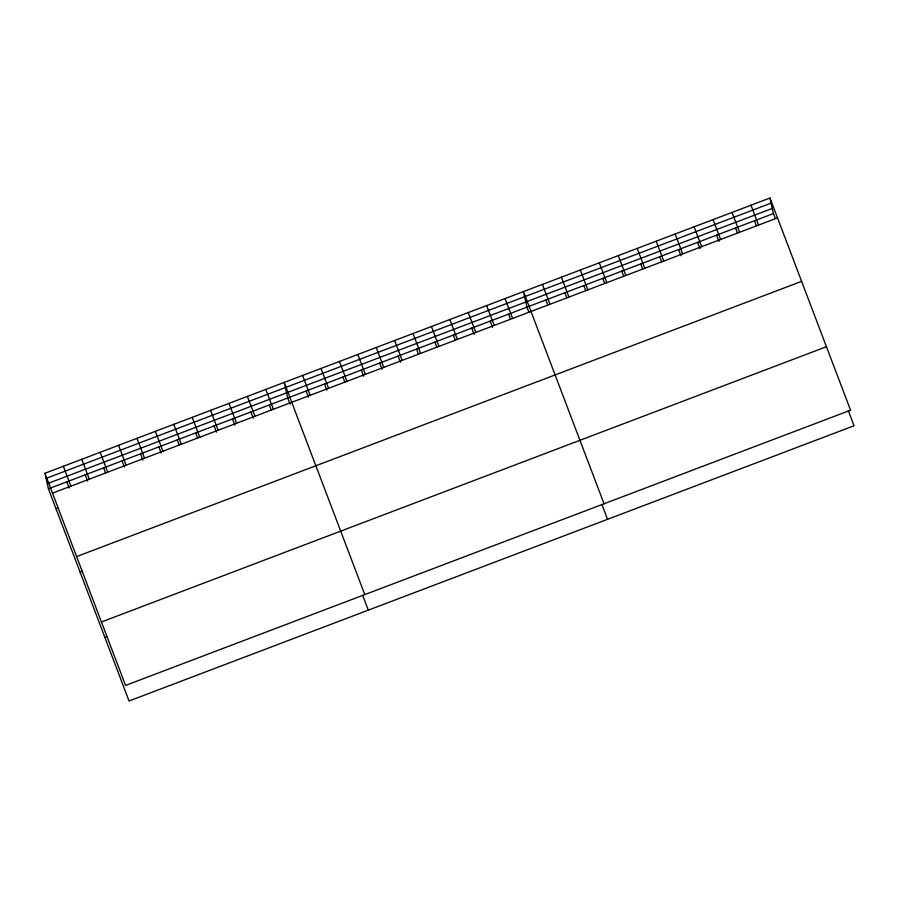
<?xml version="1.0" encoding="UTF-8"?>
<svg xmlns="http://www.w3.org/2000/svg" width="899" height="899" viewBox="0 0 899 899"><rect width="100%" height="100%" fill="white"/><g stroke="black" fill="none" stroke-linecap="round" stroke-linejoin="round"><path stroke-width="1.35" d="M44.95 473.256L769.96 198.016L850.555 410.18L125.545 685.431L44.95 473.256L48.445 488.82L129.04 700.984L854.05 425.744L848.375 410.809M46.107 478.392L771.106 203.14M47.299 483.684L772.297 208.433M48.445 488.82L773.455 213.569L769.96 198.016M52.502 493.135L777.5 217.884M55.996 508.688L58.446 507.755M76.606 556.593L801.616 281.342M80.101 572.146L82.562 571.213M101.441 621.973L826.451 346.722M104.936 637.526L107.397 636.604M773.455 213.569L775.343 218.536M750.991 205.208L758.542 225.087M754.486 220.772L756.374 225.739M732.033 212.411L739.585 232.279M735.528 227.964L737.416 232.931M713.076 219.603L720.616 239.482M716.57 235.167L718.93 241.382M694.107 226.806L701.658 246.686M697.602 242.37L699.961 248.573M675.149 234.01L682.701 253.878M678.644 249.562L681.004 255.777M656.18 241.202L663.732 261.081M659.686 256.766L661.574 261.733M637.222 248.405L644.774 268.273M640.717 263.958L642.605 268.925M618.265 255.597L625.816 275.476M621.76 271.161L623.648 276.128M599.296 262.8L606.847 282.679M602.802 278.353L604.69 283.331M580.338 269.992L587.89 289.871M583.833 285.556L585.721 290.523M561.381 277.195L568.932 297.075M564.875 292.759L566.763 297.726M542.412 284.399L549.963 304.267M545.918 299.951L547.794 304.918M604.049 503.766L523.454 291.591L526.949 307.155L528.837 312.122M601.88 504.395L607.544 519.33M505.047 298.58L512.599 318.46M508.542 314.144L510.43 319.111M486.64 305.57L494.192 325.438M490.146 321.123L492.506 327.337M468.244 312.56L475.796 332.428M471.739 328.113L474.099 334.327M449.837 319.538L457.389 339.417M453.332 335.102L455.22 340.069M431.43 326.528L438.982 346.407M434.936 342.092L436.813 347.059M413.034 333.518L420.575 353.397M416.529 349.07L418.417 354.049M394.627 340.507L402.179 360.375M398.122 356.06L400.482 362.275M376.22 347.486L383.772 367.365M379.715 363.05L382.075 369.264M357.813 354.476L365.365 374.355M361.319 370.04L363.679 376.243M339.417 361.465L346.969 381.345M342.912 377.018L344.8 381.996M321.01 368.455L328.562 388.323M324.505 384.008L326.865 390.222M302.603 375.434L310.155 395.313M306.098 390.998L308.458 397.212M364.803 594.599L284.196 382.423L287.702 397.987L290.062 404.19M362.623 595.228L368.298 610.163M265.801 389.413L273.352 409.292M269.295 404.966L271.183 409.944M247.394 396.403L254.945 416.271M250.888 411.956L253.248 418.17M228.987 403.381L236.538 423.26M232.493 418.945L234.841 425.16M210.591 410.371L218.131 430.25M214.086 425.935L216.445 432.138M192.184 417.361L199.735 437.24M195.679 432.913L197.566 437.892M173.777 424.35L181.328 444.218M177.272 439.903L179.159 444.87M155.37 431.329L162.921 451.208M158.876 446.893L161.236 453.107M136.974 438.319L144.525 458.198M140.469 453.883L142.829 460.086M118.567 445.308L126.118 465.188M122.062 460.861L124.422 467.075M100.16 452.298L107.711 472.166M103.655 467.851L105.543 472.818M81.753 459.277L89.304 479.156M85.259 474.841L87.619 481.055M63.357 466.266L70.909 486.145M66.852 481.83L69.212 488.033"/></g></svg>
